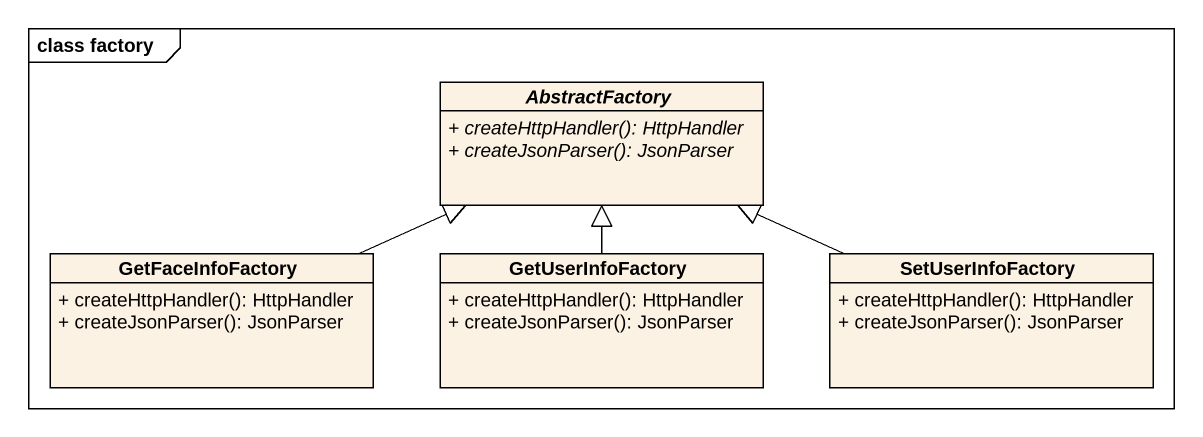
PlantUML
@startuml
mainframe class factory
hide circle
hide empty members
skinparam classAttributeIconSize 0
abstract class AbstractFactory {
  {abstract} + createHttpHandler(): HttpHandler
  {abstract} + createJsonParser(): JsonParser
}
class GetFaceInfoFactory {
  + createHttpHandler(): HttpHandler
  + createJsonParser(): JsonParser
}
class GetUserInfoFactory {
  + createHttpHandler(): HttpHandler
  + createJsonParser(): JsonParser
}
class SetUserInfoFactory {
  + createHttpHandler(): HttpHandler
  + createJsonParser(): JsonParser
}
GetFaceInfoFactory -right-|> AbstractFactory
GetUserInfoFactory -up-|> AbstractFactory
SetUserInfoFactory -left-|> AbstractFactory
@enduml
